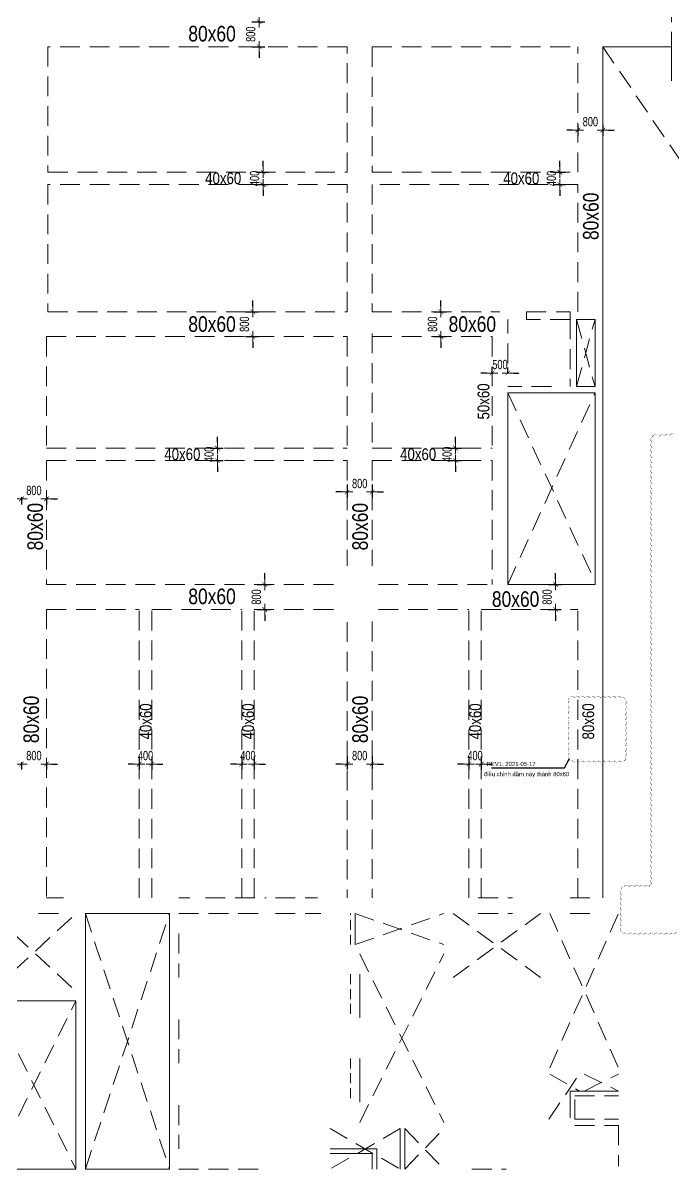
# Model space of a CAD drawing. Header units: millimetres. Extents: x 40 to 217000, y 40 to 90716.
# Drawn here: x 160753 to 181597, y 19350 to 56357 of the extents above; entities that cross this region are included whole.
import ezdxf
from ezdxf.enums import TextEntityAlignment as Align

# ---------------------------------------------------------------- set-up
doc = ezdxf.new("R2010")
doc.units = ezdxf.units.MM
doc.header["$MEASUREMENT"] = 0
doc.header["$PDMODE"] = 1
doc.linetypes.add('DASHED2', pattern=[9.525, 6.35, -3.175])
doc.linetypes.add('HIDDEN2', pattern=[4.7625, 3.175, -1.5875])
doc.layers.get('Defpoints').update_dxf_attribs({"lineweight": 9})
doc.layers.add('Kich thuoc dam diml', color=230, linetype='Continuous', plot=False)
doc.layers.add('NDC. KT Dam', color=42, linetype='Continuous')
doc.layers.add('REV12021-05-17 MAY', color=230, linetype='Continuous')
for name, color, linetype, lineweight in [('NDC_S_BEAM', 3, 'HIDDEN2', 20), ('NDC_S_DIM', 1, 'Continuous', 15), ('NDC_S_OPENING', 9, 'DASHED2', 13), ('NDC_S_SLAB', 2, 'Continuous', 20)]:
    doc.layers.add(name, color=color, linetype=linetype, lineweight=lineweight)
doc.styles.add('ARIAL', font='arial.ttf', dxfattribs={"width": 0.8})
doc.styles.add('NDC_DIM', font='', dxfattribs={"width": 0.75})
doc.styles.get('NDC_DIM').set_extended_font_data('Dotum')
doc.dimstyles.new('NDC_dim_100', dxfattribs={"dimscale": 120, "dimtxt": 2.5, "dimasz": 1.5, "dimexe": 1.5, "dimexo": 2.5, "dimgap": 1, "dimtad": 1, "dimdec": 0, "dimzin": 0, "dimdsep": 46, "dimtxsty": 'NDC_DIM', "dimblk": 'DIMMARK', "dimcen": 0.09, "dimdle": 1.2, "dimclrd": 1, "dimclre": 1, "dimclrt": 3, "dimadec": 0, "dimazin": 0, "dimtfac": 1, "dimtdec": 0, "dimtix": 1, "dimtofl": 0, "dimtmove": 0, "dimatfit": 3, "dimfxl": 0, "dimtolj": 1, "dimtzin": 0, "dimarcsym": 0})

# ---------------------------------------------------------------- blocks, each defined once
blk = doc.blocks.new('DIMMARK')
at = {"layer": 'NDC_S_DIM', "color": 1}
blk.add_line((-1.5, 0), (1, 0), dxfattribs=at)
at = {"layer": 'NDC_S_DIM', "color": 2, "const_width": 0.1}
blk.add_lwpolyline([(-0.42, -0.42), (0.42, 0.42)], dxfattribs=at)
blk = doc.blocks.new('*D1632')
at = {"layer": 'Defpoints', "color": 0, "transparency": 16777216}
for p in [(167795, 38350), (168505, 38350), (167795, 37550)]:
    blk.add_point(p, dxfattribs=at)
at = {"layer": 'Kich thuoc dam diml', "color": 1, "lineweight": -2, "transparency": 16777216}
for p, q in [((168505, 38530), (168505, 38710)), ((168265, 38350), (168685, 38350)), ((168265, 37550), (168685, 37550)), ((168505, 37370), (168505, 37190))]:
    blk.add_line(p, q, dxfattribs=at)
at = {"layer": 'Kich thuoc dam diml', "color": 1, "lineweight": -2, "transparency": 16777216, "xscale": 180, "yscale": 180, "zscale": 180}
for p, rotation in [((168505, 38350), 270), ((168505, 37550), 90)]:
    blk.add_blockref('DIMMARK', p, dxfattribs=dict(at, rotation=rotation))
at = {"layer": 'Kich thuoc dam diml', "color": 3, "transparency": 16777216, "insert": (168235, 37950), "char_height": 300, "attachment_point": 5, "rotation": 90, "style": 'NDC_DIM'}
blk.add_mtext('\\A1;800', dxfattribs=at)
blk = doc.blocks.new('*D1633')
at = {"layer": 'Defpoints', "color": 0, "transparency": 16777216}
for p in [(177124, 38350), (177833, 38350), (177124, 37550)]:
    blk.add_point(p, dxfattribs=at)
at = {"layer": 'Kich thuoc dam diml', "color": 1, "lineweight": -2, "transparency": 16777216}
for p, q in [((177833, 38530), (177833, 38710)), ((177593, 38350), (178013, 38350)), ((177593, 37550), (178013, 37550)), ((177833, 37370), (177833, 37190))]:
    blk.add_line(p, q, dxfattribs=at)
at = {"layer": 'Kich thuoc dam diml', "color": 1, "lineweight": -2, "transparency": 16777216, "xscale": 180, "yscale": 180, "zscale": 180}
for p, rotation in [((177833, 38350), 270), ((177833, 37550), 90)]:
    blk.add_blockref('DIMMARK', p, dxfattribs=dict(at, rotation=rotation))
at = {"layer": 'Kich thuoc dam diml', "color": 3, "transparency": 16777216, "insert": (177563, 37950), "char_height": 300, "attachment_point": 5, "rotation": 90, "style": 'NDC_DIM'}
blk.add_mtext('\\A1;800', dxfattribs=at)
blk = doc.blocks.new('*D1649')
at = {"layer": 'Defpoints', "color": 0, "transparency": 16777216}
for p in [(167207, 47100), (168125, 47100), (167207, 46300)]:
    blk.add_point(p, dxfattribs=at)
at = {"layer": 'Kich thuoc dam diml', "color": 1, "lineweight": -2, "transparency": 16777216}
for p, q in [((168125, 47280), (168125, 47460)), ((167885, 47100), (168305, 47100)), ((167885, 46300), (168305, 46300)), ((168125, 46120), (168125, 45940))]:
    blk.add_line(p, q, dxfattribs=at)
at = {"layer": 'Kich thuoc dam diml', "color": 1, "lineweight": -2, "transparency": 16777216, "xscale": 180, "yscale": 180, "zscale": 180}
for p, rotation in [((168125, 47100), 270), ((168125, 46300), 90)]:
    blk.add_blockref('DIMMARK', p, dxfattribs=dict(at, rotation=rotation))
at = {"layer": 'Kich thuoc dam diml', "color": 3, "transparency": 16777216, "insert": (167855, 46700), "char_height": 300, "attachment_point": 5, "rotation": 90, "style": 'NDC_DIM'}
blk.add_mtext('\\A1;800', dxfattribs=at)
blk = doc.blocks.new('*D1650')
at = {"layer": 'Defpoints', "color": 0, "transparency": 16777216}
for p in [(173239, 47100), (174157, 47100), (173239, 46300)]:
    blk.add_point(p, dxfattribs=at)
at = {"layer": 'Kich thuoc dam diml', "color": 1, "lineweight": -2, "transparency": 16777216}
for p, q in [((174157, 47280), (174157, 47460)), ((173917, 47100), (174337, 47100)), ((173917, 46300), (174337, 46300)), ((174157, 46120), (174157, 45940))]:
    blk.add_line(p, q, dxfattribs=at)
at = {"layer": 'Kich thuoc dam diml', "color": 1, "lineweight": -2, "transparency": 16777216, "xscale": 180, "yscale": 180, "zscale": 180}
for p, rotation in [((174157, 47100), 270), ((174157, 46300), 90)]:
    blk.add_blockref('DIMMARK', p, dxfattribs=dict(at, rotation=rotation))
at = {"layer": 'Kich thuoc dam diml', "color": 3, "transparency": 16777216, "insert": (173887, 46700), "char_height": 300, "attachment_point": 5, "rotation": 90, "style": 'NDC_DIM'}
blk.add_mtext('\\A1;800', dxfattribs=at)
blk = doc.blocks.new('*D1659')
at = {"layer": 'Defpoints', "color": 0, "transparency": 16777216}
for p in [(167496, 56400), (168326, 56400), (167496, 55600)]:
    blk.add_point(p, dxfattribs=at)
at = {"layer": 'Kich thuoc dam diml', "color": 1, "lineweight": -2, "transparency": 16777216}
for p, q in [((168326, 56580), (168326, 56760)), ((168086, 56400), (168506, 56400)), ((168086, 55600), (168506, 55600)), ((168326, 55420), (168326, 55240))]:
    blk.add_line(p, q, dxfattribs=at)
at = {"layer": 'Kich thuoc dam diml', "color": 1, "lineweight": -2, "transparency": 16777216, "xscale": 180, "yscale": 180, "zscale": 180}
for p, rotation in [((168326, 56400), 270), ((168326, 55600), 90)]:
    blk.add_blockref('DIMMARK', p, dxfattribs=dict(at, rotation=rotation))
at = {"layer": 'Kich thuoc dam diml', "color": 3, "transparency": 16777216, "insert": (168056, 56000), "char_height": 300, "attachment_point": 5, "rotation": 90, "style": 'NDC_DIM'}
blk.add_mtext('\\A1;800', dxfattribs=at)
blk = doc.blocks.new('*D1663')
at = {"layer": 'Defpoints', "color": 0, "transparency": 16777216}
for p in [(167944, 51575), (168450, 51575), (167944, 51175)]:
    blk.add_point(p, dxfattribs=at)
at = {"layer": 'Kich thuoc dam diml', "color": 1, "lineweight": -2, "transparency": 16777216}
for p, q in [((168450, 51755), (168450, 51935)), ((168244, 51575), (168630, 51575)), ((168244, 51175), (168630, 51175)), ((168450, 50995), (168450, 50815))]:
    blk.add_line(p, q, dxfattribs=at)
at = {"layer": 'Kich thuoc dam diml', "color": 1, "lineweight": -2, "transparency": 16777216, "xscale": 180, "yscale": 180, "zscale": 180}
for p, rotation in [((168450, 51575), 270), ((168450, 51175), 90)]:
    blk.add_blockref('DIMMARK', p, dxfattribs=dict(at, rotation=rotation))
at = {"layer": 'Kich thuoc dam diml', "color": 3, "transparency": 16777216, "insert": (168180, 51375), "char_height": 300, "attachment_point": 5, "rotation": 90, "style": 'NDC_DIM'}
blk.add_mtext('\\A1;400', dxfattribs=at)
blk = doc.blocks.new('*D1664')
at = {"layer": 'Defpoints', "color": 0, "transparency": 16777216}
for p in [(177464, 51575), (177971, 51575), (177464, 51175)]:
    blk.add_point(p, dxfattribs=at)
at = {"layer": 'Kich thuoc dam diml', "color": 1, "lineweight": -2, "transparency": 16777216}
for p, q in [((177971, 51755), (177971, 51935)), ((177764, 51575), (178151, 51575)), ((177764, 51175), (178151, 51175)), ((177971, 50995), (177971, 50815))]:
    blk.add_line(p, q, dxfattribs=at)
at = {"layer": 'Kich thuoc dam diml', "color": 1, "lineweight": -2, "transparency": 16777216, "xscale": 180, "yscale": 180, "zscale": 180}
for p, rotation in [((177971, 51575), 270), ((177971, 51175), 90)]:
    blk.add_blockref('DIMMARK', p, dxfattribs=dict(at, rotation=rotation))
at = {"layer": 'Kich thuoc dam diml', "color": 3, "transparency": 16777216, "insert": (177701, 51375), "char_height": 300, "attachment_point": 5, "rotation": 90, "style": 'NDC_DIM'}
blk.add_mtext('\\A1;400', dxfattribs=at)
blk = doc.blocks.new('*D1282')
at = {"layer": 'Defpoints', "color": 0, "transparency": 16777216}
for p in [(160700, 41454), (161500, 41454), (161500, 41096)]:
    blk.add_point(p, dxfattribs=at)
at = {"layer": 'Kich thuoc dam diml', "color": 1, "lineweight": -2, "transparency": 16777216}
for p, q in [((160520, 41096), (160340, 41096)), ((160700, 41154), (160700, 40916)), ((161500, 41154), (161500, 40916)), ((161680, 41096), (161860, 41096))]:
    blk.add_line(p, q, dxfattribs=at)
at = {"layer": 'Kich thuoc dam diml', "color": 1, "lineweight": -2, "transparency": 16777216, "xscale": 180, "yscale": 180, "zscale": 180}
blk.add_blockref('DIMMARK', (160700, 41096), dxfattribs=at)
at = {"layer": 'Kich thuoc dam diml', "color": 1, "lineweight": -2, "transparency": 16777216, "xscale": 180, "yscale": 180, "zscale": 180, "rotation": 180}
blk.add_blockref('DIMMARK', (161500, 41096), dxfattribs=at)
at = {"layer": 'Kich thuoc dam diml', "color": 3, "transparency": 16777216, "insert": (161100, 41366), "char_height": 300, "attachment_point": 5, "style": 'NDC_DIM'}
blk.add_mtext('\\A1;800', dxfattribs=at)
blk = doc.blocks.new('*D1292')
at = {"layer": 'Defpoints', "color": 0, "transparency": 16777216}
for p in [(160700, 32950.19486), (161500, 32950.19486), (161500, 32592.00146)]:
    blk.add_point(p, dxfattribs=at)
at = {"layer": 'Kich thuoc dam diml', "color": 1, "lineweight": -2, "transparency": 16777216}
for p, q in [((160520, 32592.00146), (160340, 32592.00146)), ((160700, 32650.19486), (160700, 32412.00146)), ((161500, 32650.19486), (161500, 32412.00146)), ((161680, 32592.00146), (161860, 32592.00146))]:
    blk.add_line(p, q, dxfattribs=at)
at = {"layer": 'Kich thuoc dam diml', "color": 1, "lineweight": -2, "transparency": 16777216, "xscale": 180, "yscale": 180, "zscale": 180}
blk.add_blockref('DIMMARK', (160700, 32592.00146), dxfattribs=at)
at = {"layer": 'Kich thuoc dam diml', "color": 1, "lineweight": -2, "transparency": 16777216, "xscale": 180, "yscale": 180, "zscale": 180, "rotation": 180}
blk.add_blockref('DIMMARK', (161500, 32592.00146), dxfattribs=at)
at = {"layer": 'Kich thuoc dam diml', "color": 3, "transparency": 16777216, "insert": (161100, 32862.00146), "char_height": 300, "attachment_point": 5, "style": 'NDC_DIM'}
blk.add_mtext('\\A1;800', dxfattribs=at)
blk = doc.blocks.new('*D1293')
at = {"layer": 'Defpoints', "color": 0, "transparency": 16777216}
for p in [(164480, 33149), (164880, 33149), (164880, 32592)]:
    blk.add_point(p, dxfattribs=at)
at = {"layer": 'Kich thuoc dam diml', "color": 1, "lineweight": -2, "transparency": 16777216}
for p, q in [((164300, 32592), (164120, 32592)), ((164480, 32832), (164480, 32412)), ((164880, 32832), (164880, 32412)), ((165060, 32592), (165240, 32592))]:
    blk.add_line(p, q, dxfattribs=at)
at = {"layer": 'Kich thuoc dam diml', "color": 1, "lineweight": -2, "transparency": 16777216, "xscale": 180, "yscale": 180, "zscale": 180}
blk.add_blockref('DIMMARK', (164480, 32592), dxfattribs=at)
at = {"layer": 'Kich thuoc dam diml', "color": 1, "lineweight": -2, "transparency": 16777216, "xscale": 180, "yscale": 180, "zscale": 180, "rotation": 180}
blk.add_blockref('DIMMARK', (164880, 32592), dxfattribs=at)
at = {"layer": 'Kich thuoc dam diml', "color": 3, "transparency": 16777216, "insert": (164680, 32862), "char_height": 300, "attachment_point": 5, "style": 'NDC_DIM'}
blk.add_mtext('\\A1;400', dxfattribs=at)
blk = doc.blocks.new('*D1296')
at = {"layer": 'Defpoints', "color": 0, "transparency": 16777216}
for p in [(166401, 42725), (166989, 42725), (166401, 42325)]:
    blk.add_point(p, dxfattribs=at)
at = {"layer": 'Kich thuoc dam diml', "color": 1, "lineweight": -2, "transparency": 16777216}
for p, q in [((166989, 42905), (166989, 43085)), ((166749, 42725), (167169, 42725)), ((166749, 42325), (167169, 42325)), ((166989, 42145), (166989, 41965))]:
    blk.add_line(p, q, dxfattribs=at)
at = {"layer": 'Kich thuoc dam diml', "color": 1, "lineweight": -2, "transparency": 16777216, "xscale": 180, "yscale": 180, "zscale": 180}
for p, rotation in [((166989, 42725), 270), ((166989, 42325), 90)]:
    blk.add_blockref('DIMMARK', p, dxfattribs=dict(at, rotation=rotation))
at = {"layer": 'Kich thuoc dam diml', "color": 3, "transparency": 16777216, "insert": (166719, 42525), "char_height": 300, "attachment_point": 5, "rotation": 90, "style": 'NDC_DIM'}
blk.add_mtext('\\A1;400', dxfattribs=at)
blk = doc.blocks.new('*D1297')
at = {"layer": 'Defpoints', "color": 0, "transparency": 16777216}
for p in [(174035, 42725), (174623, 42725), (174035, 42325)]:
    blk.add_point(p, dxfattribs=at)
at = {"layer": 'Kich thuoc dam diml', "color": 1, "lineweight": -2, "transparency": 16777216}
for p, q in [((174623, 42905), (174623, 43085)), ((174383, 42725), (174803, 42725)), ((174383, 42325), (174803, 42325)), ((174623, 42145), (174623, 41965))]:
    blk.add_line(p, q, dxfattribs=at)
at = {"layer": 'Kich thuoc dam diml', "color": 1, "lineweight": -2, "transparency": 16777216, "xscale": 180, "yscale": 180, "zscale": 180}
for p, rotation in [((174623, 42725), 270), ((174623, 42325), 90)]:
    blk.add_blockref('DIMMARK', p, dxfattribs=dict(at, rotation=rotation))
at = {"layer": 'Kich thuoc dam diml', "color": 3, "transparency": 16777216, "insert": (174353, 42525), "char_height": 300, "attachment_point": 5, "rotation": 90, "style": 'NDC_DIM'}
blk.add_mtext('\\A1;400', dxfattribs=at)
blk = doc.blocks.new('*D1298')
at = {"layer": 'Defpoints', "color": 0, "transparency": 16777216}
for p in [(167765, 33149), (168165, 33149), (168165, 32592)]:
    blk.add_point(p, dxfattribs=at)
at = {"layer": 'Kich thuoc dam diml', "color": 1, "lineweight": -2, "transparency": 16777216}
for p, q in [((167585, 32592), (167405, 32592)), ((167765, 32832), (167765, 32412)), ((168165, 32832), (168165, 32412)), ((168345, 32592), (168525, 32592))]:
    blk.add_line(p, q, dxfattribs=at)
at = {"layer": 'Kich thuoc dam diml', "color": 1, "lineweight": -2, "transparency": 16777216, "xscale": 180, "yscale": 180, "zscale": 180}
blk.add_blockref('DIMMARK', (167765, 32592), dxfattribs=at)
at = {"layer": 'Kich thuoc dam diml', "color": 1, "lineweight": -2, "transparency": 16777216, "xscale": 180, "yscale": 180, "zscale": 180, "rotation": 180}
blk.add_blockref('DIMMARK', (168165, 32592), dxfattribs=at)
at = {"layer": 'Kich thuoc dam diml', "color": 3, "transparency": 16777216, "insert": (167965, 32862), "char_height": 300, "attachment_point": 5, "style": 'NDC_DIM'}
blk.add_mtext('\\A1;400', dxfattribs=at)
blk = doc.blocks.new('*D1299')
at = {"layer": 'Defpoints', "color": 0, "transparency": 16777216}
for p in [(171150, 33138), (171950, 33138), (171950, 32592)]:
    blk.add_point(p, dxfattribs=at)
at = {"layer": 'Kich thuoc dam diml', "color": 1, "lineweight": -2, "transparency": 16777216}
for p, q in [((170970, 32592), (170790, 32592)), ((171150, 32832), (171150, 32412)), ((171950, 32832), (171950, 32412)), ((172130, 32592), (172310, 32592))]:
    blk.add_line(p, q, dxfattribs=at)
at = {"layer": 'Kich thuoc dam diml', "color": 1, "lineweight": -2, "transparency": 16777216, "xscale": 180, "yscale": 180, "zscale": 180}
blk.add_blockref('DIMMARK', (171150, 32592), dxfattribs=at)
at = {"layer": 'Kich thuoc dam diml', "color": 1, "lineweight": -2, "transparency": 16777216, "xscale": 180, "yscale": 180, "zscale": 180, "rotation": 180}
blk.add_blockref('DIMMARK', (171950, 32592), dxfattribs=at)
at = {"layer": 'Kich thuoc dam diml', "color": 3, "transparency": 16777216, "insert": (171550, 32862), "char_height": 300, "attachment_point": 5, "style": 'NDC_DIM'}
blk.add_mtext('\\A1;800', dxfattribs=at)
blk = doc.blocks.new('*D1300')
at = {"layer": 'Defpoints', "color": 0, "transparency": 16777216}
for p in [(171150, 41864), (171950, 41864), (171950, 41318)]:
    blk.add_point(p, dxfattribs=at)
at = {"layer": 'Kich thuoc dam diml', "color": 1, "lineweight": -2, "transparency": 16777216}
for p, q in [((171150, 41558), (171150, 41138)), ((171950, 41558), (171950, 41138)), ((170970, 41318), (170790, 41318)), ((172130, 41318), (172310, 41318))]:
    blk.add_line(p, q, dxfattribs=at)
at = {"layer": 'Kich thuoc dam diml', "color": 1, "lineweight": -2, "transparency": 16777216, "xscale": 180, "yscale": 180, "zscale": 180}
blk.add_blockref('DIMMARK', (171150, 41318), dxfattribs=at)
at = {"layer": 'Kich thuoc dam diml', "color": 1, "lineweight": -2, "transparency": 16777216, "xscale": 180, "yscale": 180, "zscale": 180, "rotation": 180}
blk.add_blockref('DIMMARK', (171950, 41318), dxfattribs=at)
at = {"layer": 'Kich thuoc dam diml', "color": 3, "transparency": 16777216, "insert": (171550, 41588), "char_height": 300, "attachment_point": 5, "style": 'NDC_DIM'}
blk.add_mtext('\\A1;800', dxfattribs=at)
blk = doc.blocks.new('*D1314')
at = {"layer": 'Defpoints', "color": 0, "transparency": 16777216}
for p in [(175800, 44883), (176300, 45134), (176300, 44883)]:
    blk.add_point(p, dxfattribs=at)
at = {"layer": 'Kich thuoc dam diml', "color": 1, "lineweight": -2, "transparency": 16777216}
for p, q in [((175800, 45134), (175800, 45314)), ((176300, 45134), (176300, 45314)), ((175620, 45134), (175440, 45134)), ((176480, 45134), (176660, 45134))]:
    blk.add_line(p, q, dxfattribs=at)
at = {"layer": 'Kich thuoc dam diml', "color": 1, "lineweight": -2, "transparency": 16777216, "xscale": 180, "yscale": 180, "zscale": 180}
blk.add_blockref('DIMMARK', (175800, 45134), dxfattribs=at)
at = {"layer": 'Kich thuoc dam diml', "color": 1, "lineweight": -2, "transparency": 16777216, "xscale": 180, "yscale": 180, "zscale": 180, "rotation": 180}
blk.add_blockref('DIMMARK', (176300, 45134), dxfattribs=at)
at = {"layer": 'Kich thuoc dam diml', "color": 3, "transparency": 16777216, "insert": (176050, 45404), "char_height": 300, "attachment_point": 5, "style": 'NDC_DIM'}
blk.add_mtext('\\A1;500', dxfattribs=at)
blk = doc.blocks.new('*D1324')
at = {"layer": 'Defpoints', "color": 0, "transparency": 16777216}
for p in [(178550, 53389), (179350, 53389), (179350, 52924)]:
    blk.add_point(p, dxfattribs=at)
at = {"layer": 'Kich thuoc dam diml', "color": 1, "lineweight": -2, "transparency": 16777216}
for p, q in [((178370, 52924), (178190, 52924)), ((178550, 53089), (178550, 52744)), ((179350, 53089), (179350, 52744)), ((179530, 52924), (179710, 52924))]:
    blk.add_line(p, q, dxfattribs=at)
at = {"layer": 'Kich thuoc dam diml', "color": 1, "lineweight": -2, "transparency": 16777216, "xscale": 180, "yscale": 180, "zscale": 180}
blk.add_blockref('DIMMARK', (178550, 52924), dxfattribs=at)
at = {"layer": 'Kich thuoc dam diml', "color": 1, "lineweight": -2, "transparency": 16777216, "xscale": 180, "yscale": 180, "zscale": 180, "rotation": 180}
blk.add_blockref('DIMMARK', (179350, 52924), dxfattribs=at)
at = {"layer": 'Kich thuoc dam diml', "color": 3, "transparency": 16777216, "insert": (178950, 53194), "char_height": 300, "attachment_point": 5, "style": 'NDC_DIM'}
blk.add_mtext('\\A1;800', dxfattribs=at)
blk = doc.blocks.new('*D1328')
at = {"layer": 'Defpoints', "color": 0, "transparency": 16777216}
for p in [(175050, 33149), (175450, 33149), (175450, 32592)]:
    blk.add_point(p, dxfattribs=at)
at = {"layer": 'Kich thuoc dam diml', "color": 1, "lineweight": -2, "transparency": 16777216}
for p, q in [((174870, 32592), (174690, 32592)), ((175050, 32832), (175050, 32412)), ((175450, 32832), (175450, 32412)), ((175630, 32592), (175810, 32592))]:
    blk.add_line(p, q, dxfattribs=at)
at = {"layer": 'Kich thuoc dam diml', "color": 1, "lineweight": -2, "transparency": 16777216, "xscale": 180, "yscale": 180, "zscale": 180}
blk.add_blockref('DIMMARK', (175050, 32592), dxfattribs=at)
at = {"layer": 'Kich thuoc dam diml', "color": 1, "lineweight": -2, "transparency": 16777216, "xscale": 180, "yscale": 180, "zscale": 180, "rotation": 180}
blk.add_blockref('DIMMARK', (175450, 32592), dxfattribs=at)
at = {"layer": 'Kich thuoc dam diml', "color": 3, "transparency": 16777216, "insert": (175250, 32862), "char_height": 300, "attachment_point": 5, "style": 'NDC_DIM'}
blk.add_mtext('\\A1;400', dxfattribs=at)

msp = doc.modelspace()

# ---------------------------------------------------------------- linework, layer by layer
at = {"layer": 'NDC_S_BEAM', "ltscale": 200}
for p, q in [((181550, 58931), (181550, 54500)), ((161550, 55600), (161550, 51575)), ((171150, 55600), (161550, 55600)), ((171150, 51575), (171150, 55600)), ((171950, 55600), (178550, 55600)), ((171950, 55584.5), (171950, 51575)), ((178550, 51575), (178550, 55600)), ((161550, 51575), (171150, 51575)), ((171950, 51575), (178550, 51575)), ((161550, 51175), (161550, 47100)), ((171150, 51175), (161550, 51175)), ((171150, 47100), (171150, 51175)), ((178550, 51175), (171950, 51175)), ((171950, 51175), (171950, 47100)), ((178550, 47100), (178550, 51175)), ((161550, 47100), (171150, 47100)), ((171950, 47100), (176050, 47100)), ((176300, 45450), (176300, 46850)), ((178300, 46850), (178300, 44700)), ((161500, 46300), (161500, 42725)), ((171150, 46300), (171150, 42725)), ((171950, 46400), (171950, 42725)), ((175800, 46300), (175800, 42725)), ((177700, 44700), (176300, 44700)), ((161500, 42725), (171150, 42725)), ((171950, 42725), (175800, 42725)), ((161500, 42325), (171150, 42325)), ((161500, 42325), (161500, 38350)), ((171150, 42325), (171150, 38952.9)), ((171950, 42325), (175800, 42325)), ((171950, 42325), (171950, 38952.9)), ((175800, 42325), (175800, 38350)), ((161500, 38350), (170940.3, 38350)), ((172149.8, 38350), (175800, 38350)), ((176300, 38350), (178995.1, 38350)), ((161500, 37550), (164480.3, 37550)), ((161500, 37550), (161500, 28300)), ((164480.3, 28300), (164480.3, 37550)), ((164880.3, 37550), (167765.2, 37550)), ((164880.3, 28300), (164880.3, 37550)), ((167765.2, 28300), (167765.2, 37550)), ((168165.2, 37550), (170946.2, 37550)), ((168165.2, 28300), (168165.2, 37550)), ((172149.8, 37550), (175050, 37550)), ((175050, 28300), (175050, 37550)), ((175450, 37550), (178550, 37550)), ((175450, 28300), (175450, 37550)), ((178550, 28300), (178550, 37550)), ((179350, 28300), (179350, 37550)), ((171150, 37145.6), (171150, 28300)), ((171950, 37161.3), (171950, 28300)), ((162050, 28300), (161500, 28300)), ((165750, 28300), (166100, 28300)), ((166600, 28300), (168548.5, 28300)), ((168848, 28300), (170200, 28300)), ((175353.2, 28300), (176450, 28300)), ((178298.8, 28300), (179101.2, 28300)), ((161250, 27800), (162050, 27800)), ((165750, 27800), (168550, 27800)), ((168850, 27800), (170300, 27800)), ((175353.2, 27800), (176450, 27800)), ((178298.8, 27800), (179101.2, 27800)), ((165750, 27150), (165750, 25750)), ((165750, 24400), (165750, 23000)), ((178450, 21200), (178450, 21950)), ((178450, 21950), (179850, 21950)), ((165750, 21650), (165750, 20250)), ((178450, 21200), (179850, 21200)), ((178450, 21000), (179850, 21000)), ((179850, 21000), (179850, 19700)), ((165750, 19600), (168550, 19600)), ((175150, 19600), (176250, 19600))]:
    msp.add_line(p, q, dxfattribs=at)
at = {"layer": 'NDC_S_BEAM', "ltscale": 100}
for p, q in [((171250, 26800), (171250, 27800)), ((171250, 25850), (171250, 24450)), ((171250, 23150), (171250, 21750))]:
    msp.add_line(p, q, dxfattribs=at)
at = {"layer": 'NDC_S_BEAM', "ltscale": 200}
msp.add_lwpolyline([(176900, 47100), (178300, 47100), (178300, 46850), (176900, 46850)], close=True, dxfattribs=at)
for points in [[(161500, 46300), (171150, 46300)], [(171950, 46300), (175800, 46300)]]:
    msp.add_lwpolyline(points, dxfattribs=at)
at = {"layer": 'NDC_S_OPENING', "ltscale": 100}
for p, q in [((179350, 55600), (216700, 700)), ((178500, 44700), (179100, 46850)), ((178500, 46850), (179100, 44700)), ((176300, 38350), (179100, 44500)), ((176300, 44500), (179000, 38650)), ((159750.3, 27800), (162450.3, 25300)), ((159750.3, 25300), (162450.3, 27800)), ((162750.3, 27800), (165450.3, 19600)), ((162750.3, 19600), (165450.3, 27800)), ((171400, 27800), (174250, 26800)), ((171400, 26800), (174250, 27800)), ((174550, 27800), (177350, 25750)), ((174550, 25750), (177350, 27800)), ((177650, 27800), (179850, 22850)), ((177650, 22850), (179850, 27800)), ((171550, 26500), (174250, 21100)), ((171550, 21100), (174250, 26500)), ((159750.3, 25000), (162450.3, 19600)), ((159750.3, 19600), (162450.3, 25000)), ((177613, 21200), (178600, 22650)), ((177650, 22650), (178600, 22100)), ((178750, 22650), (179850, 22100)), ((178750, 22100), (179850, 22650)), ((172850, 20900), (170600, 19600)), ((170600, 20900), (172850, 19600)), ((173000, 19600), (174250, 20900)), ((173000, 20900), (174250, 19600))]:
    msp.add_line(p, q, dxfattribs=at)
at = {"layer": 'NDC_S_SLAB'}
for p, q in [((181550, 55600), (181550, 54500)), ((171400, 26800), (171400, 27800)), ((171550, 25850), (171550, 24450)), ((171550, 21750), (171550, 23150)), ((178300, 21250), (178300, 22100)), ((178300, 22100), (178600, 22100)), ((178300, 22100), (179850, 22100)), ((172850, 20900), (172850, 19600)), ((173000, 20900), (173000, 19600)), ((170600, 20250), (172100, 20250)), ((170600, 20100), (171950, 20100)), ((171950, 20100), (171950, 19600)), ((172100, 20250), (172100, 19600))]:
    msp.add_line(p, q, dxfattribs=at)
for points in [[(179350, 28300), (179350, 55600), (181550, 55600)], [(176300, 44500), (179100, 44500), (179100, 38350), (176300, 38350), (176300, 44500)]]:
    msp.add_lwpolyline(points, dxfattribs=at)
msp.add_lwpolyline([(178500, 44700), (179100, 44700), (179100, 46850), (178500, 46850)], close=True, dxfattribs=at)
at = {"layer": 'NDC_S_SLAB', "ltscale": 100}
for points in [[(162750, 27800), (165450, 27800), (165450, 19600), (162750, 19600)], [(159750, 25000), (162450, 25000), (162450, 19600), (159750, 19600)], [(159750.3, 25000), (162450.3, 25000), (162450.3, 19600), (159750.3, 19600)]]:
    msp.add_lwpolyline(points, close=True, dxfattribs=at)
at = {"layer": 'REV12021-05-17 MAY'}
for p, q in [((178115.1, 32466.6), (178274.8, 32769.1)), ((175775, 32472), (178115.1, 32466.6))]:
    msp.add_line(p, q, dxfattribs=at)
for points in [[(180928.4, 43083.4, 0, 16.7, 0.5205671), (180928.4, 42916.8, 0, 16.7, 0.5205671), (180928.4, 42750.1, 0, 16.7, 0.5205671), (180928.4, 42583.4, 0, 16.7, 0.5205671), (180928.4, 42416.8, 0, 16.7, 0.5205671), (180928.4, 42250.1, 0, 16.7, 0.5205671), (180928.4, 42083.4, 0, 16.7, 0.5205671), (180928.4, 41916.8, 0, 16.7, 0.5205671), (180928.4, 41750.1, 0, 16.7, 0.5205671), (180928.4, 41583.4, 0, 16.7, 0.5205671), (180928.4, 41416.8, 0, 16.7, 0.5205671), (180928.4, 41250.1, 0, 16.7, 0.5205671), (180928.4, 41083.4, 0, 16.7, 0.5205671), (180928.4, 40916.8, 0, 16.7, 0.5205671), (180928.4, 40750.1, 0, 16.7, 0.5205671), (180928.4, 40583.4, 0, 16.7, 0.5205671), (180928.4, 40416.8, 0, 16.7, 0.5205671), (180928.4, 40250.1, 0, 16.7, 0.5205671), (180928.4, 40083.4, 0, 16.7, 0.5205671), (180928.4, 39916.8, 0, 16.7, 0.5205671), (180928.4, 39750.1, 0, 16.7, 0.5205671), (180928.4, 39583.4, 0, 16.7, 0.5205671), (180928.4, 39416.8, 0, 16.7, 0.5205671), (180928.4, 39250.1, 0, 16.7, 0.5205671), (180928.4, 39083.4, 0, 16.7, 0.5205671), (180928.4, 38916.8, 0, 16.7, 0.5205671), (180928.4, 38750.1, 0, 16.7, 0.5205671), (180928.4, 38583.4, 0, 16.7, 0.5205671), (180928.4, 38416.8, 0, 16.7, 0.5205671), (180928.4, 38250.1, 0, 16.7, 0.5205671), (180928.4, 38083.4, 0, 16.7, 0.5205671), (180928.4, 37916.8, 0, 16.7, 0.5205671), (180928.4, 37750.1, 0, 16.7, 0.5205671), (180928.4, 37583.4, 0, 16.7, 0.5205671), (180928.4, 37416.8, 0, 16.7, 0.5205671), (180928.4, 37250.1, 0, 16.7, 0.5205671), (180928.4, 37083.4, 0, 16.7, 0.5205671), (180928.4, 36916.8, 0, 16.7, 0.5205671), (180928.4, 36750.1, 0, 16.7, 0.5205671), (180928.4, 36583.4, 0, 16.7, 0.5205671), (180928.4, 36416.8, 0, 16.7, 0.5205671), (180928.4, 36250.1, 0, 16.7, 0.5205671), (180928.4, 36083.4, 0, 16.7, 0.5205671), (180928.4, 35916.8, 0, 16.7, 0.5205671), (180928.4, 35750.1, 0, 16.7, 0.5205671), (180928.4, 35583.4, 0, 16.7, 0.5205671), (180928.4, 35416.8, 0, 16.7, 0.5205671), (180928.4, 35250.1, 0, 16.7, 0.5205671), (180928.4, 35083.4, 0, 16.7, 0.5205671), (180928.4, 34916.8, 0, 16.7, 0.5205671), (180928.4, 34750.1, 0, 16.7, 0.5205671), (180928.4, 34583.4, 0, 16.7, 0.5205671), (180928.4, 34416.8, 0, 16.7, 0.5205671), (180928.4, 34250.1, 0, 16.7, 0.5205671), (180928.4, 34083.4, 0, 16.7, 0.5205671), (180928.4, 33916.8, 0, 16.7, 0.5205671), (180928.4, 33750.1, 0, 16.7, 0.5205671), (180928.4, 33583.4, 0, 16.7, 0.5205671), (180928.4, 33416.8, 0, 16.7, 0.5205671), (180928.4, 33250.1, 0, 16.7, 0.5205671), (180928.4, 33083.4, 0, 16.7, 0.5205671), (180928.4, 32916.8, 0, 16.7, 0.5205671), (180928.4, 32750.1, 0, 16.7, 0.5205671), (180928.4, 32583.4, 0, 16.7, 0.5205671), (180928.4, 32416.8, 0, 16.7, 0.5205671), (180928.4, 32250.1, 0, 16.7, 0.5205671), (180928.4, 32083.4, 0, 16.7, 0.5205671), (180928.4, 31916.8, 0, 16.7, 0.5205671), (180928.4, 31750.1, 0, 16.7, 0.5205671), (180928.4, 31583.4, 0, 16.7, 0.5205671), (180928.4, 31416.8, 0, 16.7, 0.5205671), (180928.4, 31250.1, 0, 16.7, 0.5205671), (180928.4, 31083.4, 0, 16.7, 0.5205671), (180928.4, 30916.8, 0, 16.7, 0.5205671), (180928.4, 30750.1, 0, 16.7, 0.5205671), (180928.4, 30583.4, 0, 16.7, 0.5205671), (180928.4, 30416.8, 0, 16.7, 0.5205671), (180928.4, 30250.1, 0, 16.7, 0.5205671), (180928.4, 30083.4, 0, 16.7, 0.5205671), (180928.4, 29916.8, 0, 16.7, 0.5205671), (180928.4, 29750.1, 0, 16.7, 0.5205671), (180928.4, 29583.4, 0, 16.7, 0.5205671), (180928.4, 29416.8, 0, 16.7, 0.5205671), (180928.4, 29250.1, 0, 16.7, 0.5205671), (180928.4, 29083.4, 0, 16.7, 0.5205671), (180928.4, 28916.8, 0, 16.7, 0.5205671), (180928.4, 28750.1, 0, 16.7, 0.5205671), (180854.1, 28657.8, 0, 16.7, 0.5205671), (180687.4, 28657.8, 0, 16.7, 0.5205671), (180520.7, 28657.8, 0, 16.7, 0.5205671), (180354.1, 28657.8, 0, 16.7, 0.5205671), (180187.4, 28657.8, 0, 16.7, 0.5205671), (180020.7, 28657.8, 0, 16.7, 0.5205671), (179948.5, 28563.4, 0, 16.7, 0.5205671), (179948.5, 28396.7, 0, 16.7, 0.5205671), (179948.5, 28230, 0, 16.7, 0.5205671), (179948.5, 28063.4, 0, 16.7, 0.5205671), (179948.5, 27896.7, 0, 16.7, 0.5205671), (179948.5, 27730, 0, 16.7, 0.5205671), (179948.5, 27563.4, 0, 16.7, 0.5205671), (179948.5, 27396.7, 0, 16.7, 0.5205671), (179948.5, 27230, 0, 16.7, 0.5205671), (180067.4, 27182.2, 0, 16.7, 0.5205671), (180234, 27182.2, 0, 16.7, 0.5205671), (180400.7, 27182.2, 0, 16.7, 0.5205671), (180567.4, 27182.2, 0, 16.7, 0.5205671), (180734, 27182.2, 0, 16.7, 0.5205671), (180900.7, 27182.2, 0, 16.7, 0.5205671), (181067.4, 27182.2, 0, 16.7, 0.5205671), (181234, 27182.2, 0, 16.7, 0.5205671), (181400.7, 27182.2, 0, 16.7, 0.5205671), (181567.4, 27182.2, 0, 16.7, 0.5205671), (181713.8, 27202.4, 0, 16.7, 0.5205671)], [(181663.7, 43147.8, 0, 16.7, 0.5205671), (181497.7, 43133.3, 0, 16.7, 0.5205671), (181331.7, 43118.7, 0, 16.7, 0.5205671), (181165.6, 43104.2, 0, 16.7, 0.5205671), (180928.4, 43083.4, 0, 16.7, 0.5205671)]]:
    msp.add_lwpolyline(points, format="xyseb", dxfattribs=at)
msp.add_lwpolyline([(178274.9, 34715.2, 0, 16.7, -0.5205671), (178441.6, 34715.2, 0, 16.7, -0.5205671), (178608.2, 34715.2, 0, 16.7, -0.5205671), (178774.9, 34715.2, 0, 16.7, -0.5205671), (178941.6, 34715.2, 0, 16.7, -0.5205671), (179108.2, 34715.2, 0, 16.7, -0.5205671), (179274.9, 34715.2, 0, 16.7, -0.5205671), (179441.6, 34715.2, 0, 16.7, -0.5205671), (179608.2, 34715.2, 0, 16.7, -0.5205671), (179774.9, 34715.2, 0, 16.7, -0.5205671), (179941.6, 34715.2, 0, 16.7, -0.5205671), (180064.1, 34671, 0, 16.7, -0.5205671), (180064.1, 34504.3, 0, 16.7, -0.5205671), (180064.1, 34337.7, 0, 16.7, -0.5205671), (180064.1, 34171, 0, 16.7, -0.5205671), (180064.1, 34004.3, 0, 16.7, -0.5205671), (180064.1, 33837.7, 0, 16.7, -0.5205671), (180064.1, 33671, 0, 16.7, -0.5205671), (180064.1, 33504.3, 0, 16.7, -0.5205671), (180064.1, 33337.7, 0, 16.7, -0.5205671), (180064.1, 33171, 0, 16.7, -0.5205671), (180064.1, 33004.3, 0, 16.7, -0.5205671), (180064.1, 32837.7, 0, 16.7, -0.5205671), (180035.3, 32699.8, 0, 16.7, -0.5205671), (179868.6, 32699.8, 0, 16.7, -0.5205671), (179701.9, 32699.8, 0, 16.7, -0.5205671), (179535.3, 32699.8, 0, 16.7, -0.5205671), (179368.6, 32699.8, 0, 16.7, -0.5205671), (179201.9, 32699.8, 0, 16.7, -0.5205671), (179035.3, 32699.8, 0, 16.7, -0.5205671), (178868.6, 32699.8, 0, 16.7, -0.5205671), (178701.9, 32699.8, 0, 16.7, -0.5205671), (178535.3, 32699.8, 0, 16.7, -0.5205671), (178368.6, 32699.8, 0, 16.7, -0.5205671), (178274.9, 32772.8, 0, 16.7, -0.5205671), (178274.9, 32939.5, 0, 16.7, -0.5205671), (178274.9, 33106.1, 0, 16.7, -0.5205671), (178274.9, 33272.8, 0, 16.7, -0.5205671), (178274.9, 33439.5, 0, 16.7, -0.5205671), (178274.9, 33606.1, 0, 16.7, -0.5205671), (178274.9, 33772.8, 0, 16.7, -0.5205671), (178274.9, 33939.5, 0, 16.7, -0.5205671), (178274.9, 34106.1, 0, 16.7, -0.5205671), (178274.9, 34272.8, 0, 16.7, -0.5205671), (178274.9, 34439.5, 0, 16.7, -0.5205671), (178274.9, 34606.1, 0, 16.7, -0.5205671)], format="xyseb", close=True, dxfattribs=at)

# ---------------------------------------------------------------- texts
at = {"layer": 'NDC. KT Dam', "style": 'ARIAL', "width": 0.8}
for s, height, p in [('80x60', 500, (166814.4, 56018.2)), ('40x60', 380, (167172.8, 51379.3)), ('40x60', 380, (176733.4, 51379.3)), ('80x60', 500, (166814.4, 46703.8)), ('80x60', 500, (175163.3, 46703.8)), ('40x60', 380, (165862, 42529)), ('40x60', 380, (173425.3, 42529)), ('80x60', 500, (166814.4, 37970.4)), ('80x60', 500, (176551.1, 37883))]:
    msp.add_text(s, height=height, dxfattribs=at).set_placement(p, align=Align.MIDDLE_CENTER)
for s, height, p in [('80x60', 500, (178962.8, 50160)), ('50x60', 380, (175520.7, 44221.5)), ('80x60', 500, (161140.6, 40206)), ('80x60', 500, (171562.8, 40206)), ('80x60', 500, (161012.8, 34023)), ('40x60', 380, (164685.4, 33959.4)), ('40x60', 380, (167970.2, 33959.4)), ('80x60', 500, (171562.8, 34023)), ('40x60', 380, (175255, 33959.4)), ('80x60', 380, (178881, 33959.4))]:
    msp.add_text(s, height=height, rotation=90, dxfattribs=at).set_placement(p, align=Align.MIDDLE_CENTER)
at = {"layer": 'REV12021-05-17 MAY', "style": 'ARIAL', "width": 0.8}
for s, p in [('REV1: 2021-05-17', (176408.3, 32594.5)), ('điều chỉnh dầm này thành 80x60', (176902.7, 32270.9))]:
    msp.add_text(s, height=135.917, dxfattribs=at).set_placement(p, align=Align.MIDDLE_CENTER)

# ---------------------------------------------------------------- dimensions: what is measured, and where the dimension line sits
at = {"layer": 'Kich thuoc dam diml'}
for base, p1, p2, picture, middle in [((168326.3, 56400), (167496, 55600), (167496, 56400), '*D1659', (168056.3, 56000)), ((168450.4, 51575), (167943.5, 51175), (167943.5, 51575), '*D1663', (168180.4, 51375)), ((177970.8, 51575), (177464, 51175), (177464, 51575), '*D1664', (177700.8, 51375)), ((168124.6, 47100), (167206.5, 46300), (167206.5, 47100), '*D1649', (167854.6, 46700)), ((174157.3, 47100), (173239.3, 46300), (173239.3, 47100), '*D1650', (173887.3, 46700)), ((166988.9, 42725), (166401.3, 42325), (166401.3, 42725), '*D1296', (166718.9, 42525)), ((174622.8, 42725), (174035.2, 42325), (174035.2, 42725), '*D1297', (174352.8, 42525)), ((168505, 38350), (167795.5, 37550), (167795.5, 38350), '*D1632', (168235, 37950)), ((177833.5, 38350), (177124, 37550), (177124, 38350), '*D1633', (177563.5, 37950))]:
    dim = msp.add_linear_dim(base=base, p1=p1, p2=p2, angle=90, dimstyle='NDC_dim_100', override={"dimfxl": 2}, dxfattribs=at)
    dim.commit()
    dim.dimension.update_dxf_attribs({"geometry": picture, "text_midpoint": middle})
for base, p1, p2, picture, middle in [((179350, 52923.5), (178550, 53389.2), (179350, 53389.2), '*D1324', (178950, 53193.5)), ((176300, 45133.8), (175800, 44883.1), (176300, 44883.1), '*D1314', (176050, 45403.8)), ((171950, 41318.1), (171150, 41864), (171950, 41864), '*D1300', (171550, 41588.1)), ((161500, 41095.6), (160700, 41453.7), (161500, 41453.7), '*D1282', (161100, 41365.6)), ((161500, 32592), (160700, 32950.2), (161500, 32950.2), '*D1292', (161100, 32862)), ((164880.3, 32592), (164480.3, 33148.9), (164880.3, 33148.9), '*D1293', (164680.3, 32862)), ((168165.2, 32592), (167765.2, 33148.9), (168165.2, 33148.9), '*D1298', (167965.2, 32862)), ((171950, 32592), (171150, 33137.9), (171950, 33137.9), '*D1299', (171550, 32862)), ((175450, 32592), (175050, 33148.9), (175450, 33148.9), '*D1328', (175250, 32862))]:
    dim = msp.add_linear_dim(base=base, p1=p1, p2=p2, dimstyle='NDC_dim_100', override={"dimfxl": 2}, dxfattribs=at)
    dim.commit()
    dim.dimension.update_dxf_attribs({"geometry": picture, "text_midpoint": middle})

doc.saveas('drawing.dxf')
